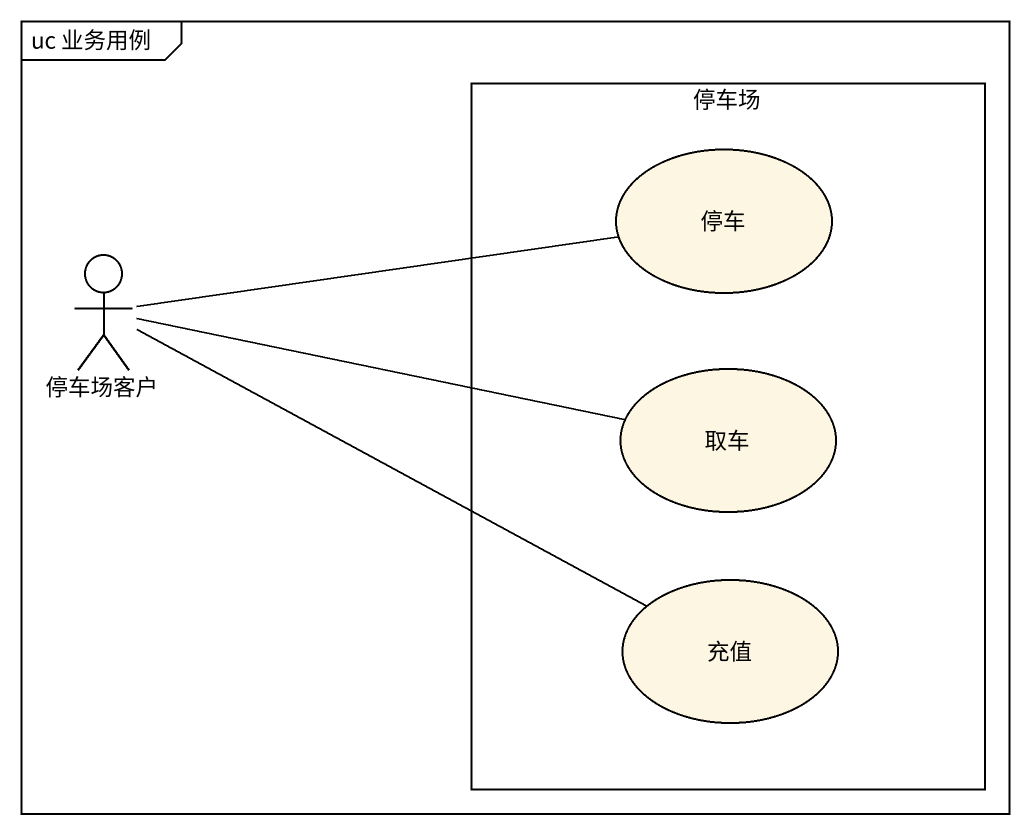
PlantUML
@startuml
mainframe uc 业务用例
rectangle 停车场 {
  usecase 停车
  usecase 取车
  usecase 充值
}
actor 停车场客户
停车场客户 -right- 停车
停车场客户 -right- 取车
停车场客户 -right- 充值
@enduml
